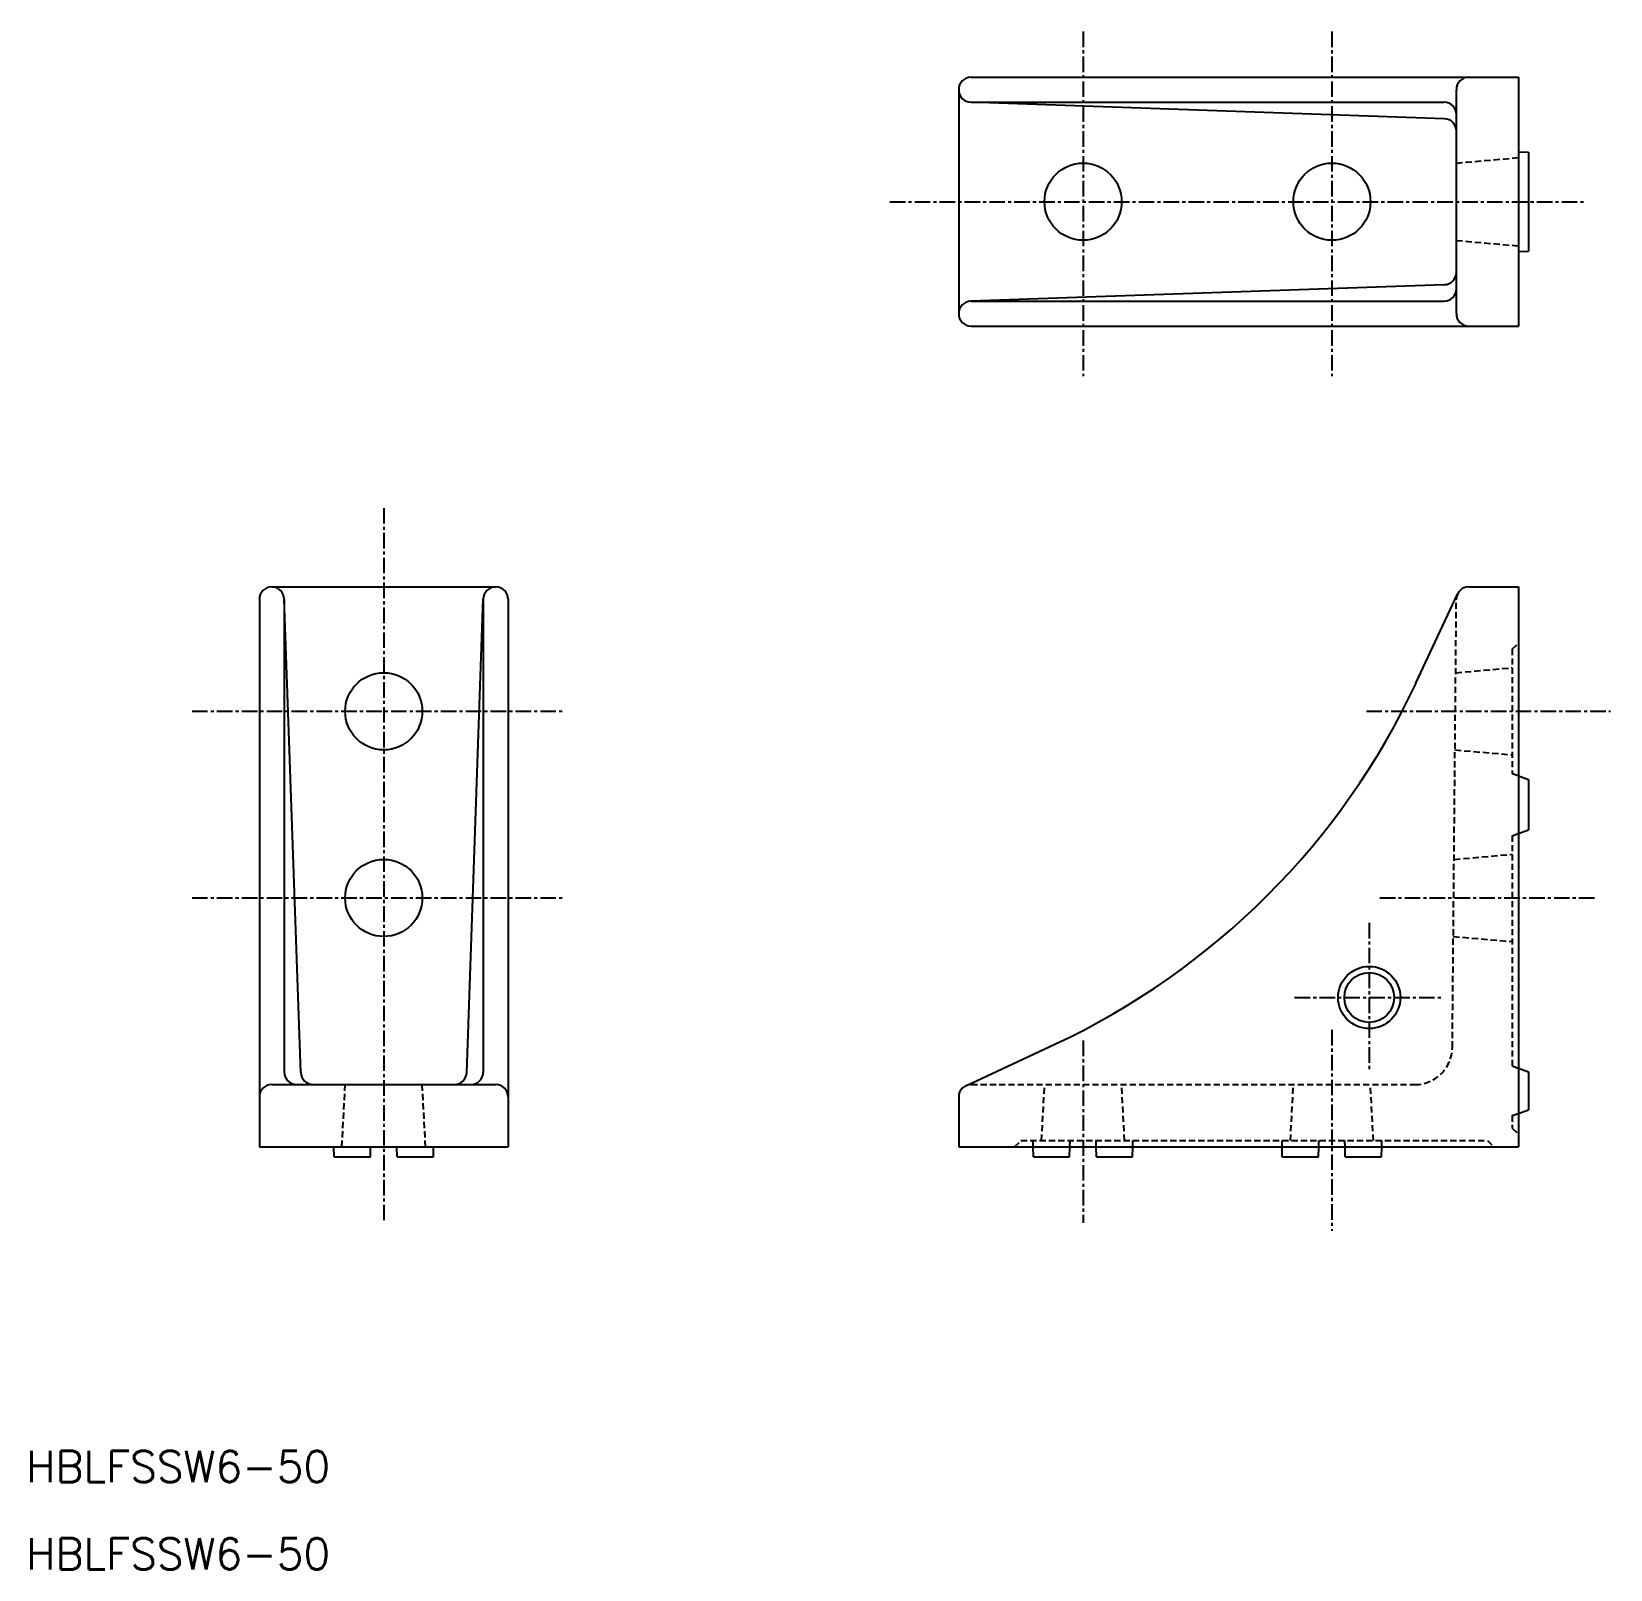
# Model space of a CAD drawing. Extents: x 2 to 129, y 0 to 124.
import ezdxf

# ---------------------------------------------------------------- set-up
doc = ezdxf.new("R2010")
doc.units = 0
doc.linetypes.add('CENTER', pattern=[2, 1.25, -0.25, 0.25, -0.25])
doc.linetypes.add('DASHED', pattern=[0.75, 0.5, -0.25])
doc.layers.get('0').update_dxf_attribs({"linetype": 'CONTINUOUS'})
doc.layers.add('CENTER', color=1, linetype='CENTER')
doc.styles.get("Standard").update_dxf_attribs({"font": 'txt.shx', "bigfont": 'extfont2.shx'})

msp = doc.modelspace()

# ---------------------------------------------------------------- linework, layer by layer
at = {"color": 7, "linetype": 'CONTINUOUS'}
for p, q in [((77.81, 120.08), (121.81, 120.08)), ((121.81, 120.08), (121.81, 100.08)), ((76.81, 119.08), (76.81, 101.08)), ((115.84, 116.75), (77.77, 118.08)), ((77.81, 118.08), (115.81, 118.08)), ((116.81, 101.08), (116.81, 119.08)), ((121.81, 114.08), (122.61, 114.06)), ((122.61, 114.06), (122.61, 106.09)), ((121.81, 106.08), (122.61, 106.09)), ((115.84, 103.41), (77.77, 102.08)), ((77.81, 102.08), (115.81, 102.08)), ((77.81, 100.08), (121.81, 100.08)), ((21.6, 79.12), (39.6, 79.12)), ((117.81, 79.12), (121.81, 79.12)), ((121.81, 79.12), (121.81, 34.12)), ((20.6, 78.12), (20.6, 34.12)), ((23.93, 40.09), (22.6, 78.16)), ((22.6, 78.12), (22.6, 40.12)), ((37.27, 40.09), (38.6, 78.16)), ((38.6, 78.12), (38.6, 40.12)), ((40.6, 78.12), (40.6, 34.12)), ((113.56, 71.39), (116.9, 78.54)), ((121.25, 72.62), (121.31, 72.67)), ((121.81, 63.94), (122.61, 63.65)), ((122.61, 63.65), (122.61, 59.6)), ((121.81, 59.3), (122.61, 59.6)), ((116.57, 50.96), (116.63, 51.02)), ((77.39, 39.03), (84.54, 42.37)), ((121.81, 40.44), (122.61, 40.15)), ((122.61, 40.15), (122.61, 37.1)), ((21.6, 39.12), (39.6, 39.12)), ((76.81, 38.12), (76.81, 34.12)), ((121.81, 36.8), (122.61, 37.1)), ((20.6, 34.12), (40.6, 34.12)), ((26.61, 33.32), (26.6, 34.12)), ((26.61, 33.32), (29.53, 33.32)), ((29.53, 33.32), (29.54, 34.12)), ((31.67, 33.32), (31.66, 34.12)), ((31.67, 33.32), (34.59, 33.32)), ((34.59, 33.32), (34.6, 34.12)), ((76.81, 34.12), (121.81, 34.12)), ((82.82, 33.32), (82.81, 34.12)), ((82.82, 33.32), (85.73, 33.32)), ((85.73, 33.32), (85.75, 34.12)), ((87.88, 33.32), (87.87, 34.12)), ((87.88, 33.32), (90.79, 33.32)), ((90.79, 33.32), (90.81, 34.12)), ((102.82, 33.32), (102.81, 34.12)), ((102.82, 33.32), (105.73, 33.32)), ((105.73, 33.32), (105.75, 34.12)), ((107.88, 33.32), (107.87, 34.12)), ((107.88, 33.32), (110.79, 33.32)), ((110.79, 33.32), (110.81, 34.12))]:
    msp.add_line(p, q, dxfattribs=at)
at = {"color": 3, "linetype": 'DASHED'}
for p, q in [((116.81, 113.18), (121.81, 113.62)), ((116.81, 106.97), (121.81, 106.53)), ((116.49, 42.1), (116.81, 78.13)), ((121.31, 74.12), (121.81, 74.62)), ((121.31, 74.12), (121.31, 64.12)), ((116.76, 72.22), (121.31, 72.62)), ((116.7, 66.02), (121.31, 65.62)), ((121.31, 64.12), (121.81, 63.94)), ((121.31, 59.12), (121.81, 59.3)), ((121.31, 59.12), (121.31, 40.62)), ((116.63, 57.22), (121.31, 57.63)), ((116.57, 51.02), (121.31, 50.61)), ((121.31, 40.62), (121.81, 40.44)), ((27.24, 34.12), (27.5, 39.12)), ((33.96, 34.12), (33.7, 39.12)), ((77.81, 39.12), (113.49, 39.12)), ((83.47, 34.62), (83.71, 39.12)), ((90.14, 34.62), (89.91, 39.12)), ((103.47, 34.62), (103.71, 39.12)), ((110.14, 34.62), (109.91, 39.12)), ((121.31, 36.62), (121.81, 36.8)), ((121.31, 36.62), (121.31, 35.62)), ((121.31, 35.62), (121.81, 35.12)), ((81.31, 34.12), (81.81, 34.62)), ((81.81, 34.62), (119.31, 34.62)), ((82.81, 34.12), (82.8, 34.62)), ((85.75, 34.12), (85.76, 34.62)), ((87.87, 34.12), (87.86, 34.62)), ((90.81, 34.12), (90.82, 34.62)), ((102.81, 34.12), (102.8, 34.62)), ((105.75, 34.12), (105.76, 34.62)), ((107.87, 34.12), (107.86, 34.62)), ((110.81, 34.12), (110.82, 34.62)), ((119.31, 34.62), (119.81, 34.12))]:
    msp.add_line(p, q, dxfattribs=at)
at = {"color": 7, "linetype": 'CONTINUOUS'}
for centre, radius in [((86.81, 110.08), 3.1), ((106.81, 110.08), 3.1), ((30.6, 69.12), 3.1), ((30.6, 54.12), 3.1), ((109.81, 46.12), 2)]:
    msp.add_circle(centre, radius, dxfattribs=at)
at = {"color": 3, "linetype": 'CONTINUOUS'}
msp.add_circle((109.81, 46.12), 2.5, dxfattribs=at)
at = {"color": 7, "linetype": 'CONTINUOUS'}
for centre, radius, start, end in [((77.81, 119.08), 1, 90, 180), ((77.81, 119.08), 1, 90, 270), ((117.81, 119.08), 1, 90, 180), ((115.81, 117.08), 1, 360, 90), ((115.81, 115.75), 1, 360, 88), ((115.81, 104.41), 1, 272, 360), ((115.81, 103.08), 1, 270, 0), ((77.81, 101.08), 1, 90, 270), ((77.81, 101.08), 1, 180, 270), ((117.81, 101.08), 1, 180, 270), ((21.6, 78.12), 1, 0, 180), ((39.6, 78.12), 1, 0, 180), ((117.81, 78.12), 1, 90, 179.5), ((59.19, 96.74), 60, 295, 335), ((23.6, 40.12), 1, 180, 270), ((24.93, 40.12), 1, 182, 270), ((36.27, 40.12), 1, 270, 358), ((37.6, 40.12), 1, 270, 0), ((21.6, 38.12), 1, 90, 180), ((39.6, 38.12), 1, 0, 90), ((77.81, 38.12), 1, 90, 180)]:
    msp.add_arc(centre, radius, start, end, dxfattribs=at)
at = {"color": 3, "linetype": 'DASHED'}
msp.add_arc((113.49, 42.12), 3, 270, 359.5, dxfattribs=at)
at = {"layer": 'CENTER', "color": 1, "linetype": 'CENTER'}
for p, q in [((86.81, 123.75), (86.81, 96.05)), ((106.81, 123.75), (106.81, 96.05)), ((71.28, 110.08), (127.28, 110.08)), ((30.6, 85.46), (30.6, 28)), ((15.19, 69.12), (45.15, 69.12)), ((109.58, 69.12), (129.2, 69.12)), ((15.19, 54.12), (45.15, 54.12)), ((110.66, 54.12), (128.12, 54.12)), ((109.81, 52.12), (109.81, 40.12)), ((103.81, 46.12), (115.81, 46.12)), ((106.81, 43.51), (106.81, 27.35)), ((86.81, 42.65), (86.81, 28))]:
    msp.add_line(p, q, dxfattribs=at)

# ---------------------------------------------------------------- texts
at = {"color": 7, "linetype": 'CONTINUOUS'}
for p in [(1.86, 7.17), (1.86, 0.15)]:
    msp.add_text('HBLFSSW6-50', height=2.5, dxfattribs=at).set_placement(p)

doc.saveas('drawing.dxf')
